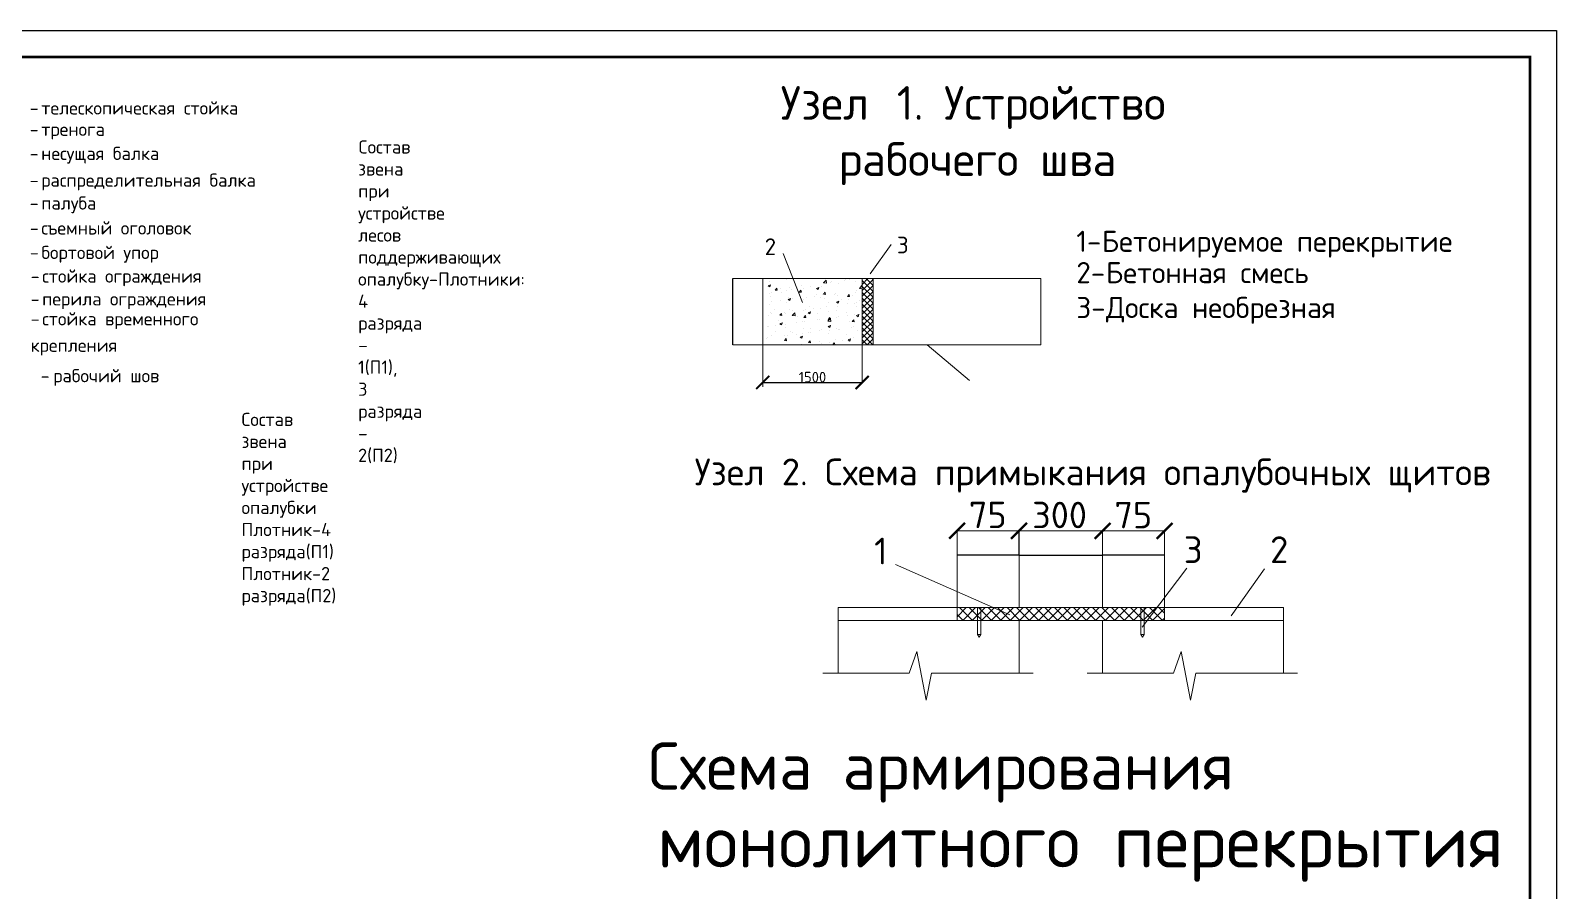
# Model space of a CAD drawing. Header units: millimetres. Extents: x 5763 to 12018931, y 39842 to 3600577.
# Drawn here: x 700281 to 758021, y 420457 to 453001 of the extents above; entities that cross this region are included whole.
import ezdxf

# ---------------------------------------------------------------- set-up
doc = ezdxf.new("R2010")
doc.units = ezdxf.units.MM
doc.layers.add('jiu', color=7, linetype='Continuous', lineweight=25)
doc.layers.add('тонкая', color=7, linetype='Continuous', lineweight=20)
doc.layers.add('Элем. пром.зд.', color=7, linetype='Continuous')
doc.styles.add('ISOCPEUR', font='isocpeur.ttf')

# ---------------------------------------------------------------- blocks, each defined once
blk = doc.blocks.new('_ArchTick')
at = {"color": 0, "linetype": 'ByBlock', "const_width": 0.15}
blk.add_lwpolyline([(-0.5, -0.5), (0.5, 0.5)], dxfattribs=at)

msp = doc.modelspace()

# ---------------------------------------------------------------- linework, layer by layer
at = {"lineweight": 15, "ltscale": 5000}
for p, q in [((732840.79895, 444904.35018), (732056.0448, 443788.05636)), ((729489.91401, 442704.66855), (728756.53108, 444558.91189)), ((727986.12818, 443611.14257), (726856.5138, 443611.14257)), ((727987.37818, 441111.14257), (727987.37818, 443611.14257)), ((727987.37818, 443611.14257), (738513.69755, 443611.14257)), ((728256.46556, 443486.09526), (728256.46556, 443486.09526)), ((728897.95085, 443567.39888), (728897.95085, 443567.39888)), ((730267.18282, 443453.5781), (730267.18282, 443453.5781)), ((730287.29768, 443453.51932), (730386.21607, 443556.61354)), ((730287.41194, 443453.31019), (730400.36155, 443435.79236)), ((730400.26833, 443435.85394), (730386.23714, 443556.46554)), ((730539.22953, 443457.7863), (730539.22953, 443457.7863)), ((730585.11441, 443495.43459), (730585.11441, 443495.43459)), ((731066.10397, 443558.75807), (731066.10397, 443558.75807)), ((731134.89328, 443611.14257), (731145.68234, 443603.86526)), ((731145.74497, 443603.87023), (731148.18512, 443611.14257)), ((731279.87544, 443584.91876), (731279.87544, 443584.91876)), ((731495.30045, 443505.78857), (731495.30045, 443505.78857)), ((731749.91599, 443611.14257), (731749.91599, 441111.14257)), ((731749.91599, 443391.99359), (731969.06498, 443611.14257)), ((731749.91599, 443167.48718), (732161.18734, 443578.75853)), ((732161.18734, 443128.94049), (731749.91599, 443540.21184)), ((732161.18734, 443353.44689), (731903.49167, 443611.14257)), ((732161.18734, 443577.95329), (732127.99807, 443611.14257)), ((732161.18734, 443611.14257), (732161.18734, 441111.14257)), ((738513.69755, 443611.14257), (738513.69755, 441111.14257)), ((728005.89885, 443111.70415), (728005.89885, 443111.70415)), ((728190.13522, 443338.73733), (728279.05875, 443372.87188)), ((728190.27352, 443338.57407), (728253.44619, 443295.96357)), ((728241.02255, 443063.32007), (728241.02255, 443063.32007)), ((728253.50863, 443295.96718), (728279.25955, 443372.71217)), ((728273.67564, 442941.11152), (728273.67564, 442941.11152)), ((728317.29181, 443076.38893), (728317.29181, 443076.38893)), ((728460.16813, 443179.63958), (728521.39365, 443252.60531)), ((728460.24273, 443179.57633), (728536.15277, 443172.93506)), ((728536.63555, 443172.75094), (728521.95166, 443252.35801)), ((728666.19271, 443242.80375), (728666.19271, 443242.80375)), ((728683.85183, 443083.06043), (728683.85183, 443083.06043)), ((728882.50783, 443144.62369), (728882.50783, 443144.62369)), ((728951.62861, 442912.4678), (728951.62861, 442912.4678)), ((728984.12429, 443284.66024), (728984.12429, 443284.66024)), ((729057.93772, 443203.52139), (729057.93772, 443203.52139)), ((729361.8048, 443054.41671), (729361.8048, 443054.41671)), ((729371.09148, 443099.94415), (729432.317, 443172.90988)), ((729371.16316, 443099.88111), (729447.0732, 443093.23985)), ((729447.55474, 443093.04952), (729432.87085, 443172.65659)), ((729465.11385, 443347.98372), (729465.11385, 443347.98372)), ((729542.12917, 443239.84359), (729542.12917, 443239.84359)), ((729629.58159, 442883.82408), (729629.58159, 442883.82408)), ((729798.58362, 443330.65384), (729798.58362, 443330.65384)), ((729933.08451, 442952.67523), (729933.08451, 442952.67523)), ((730015.29204, 443237.02431), (730104.21558, 443271.15885)), ((730015.42758, 443236.86192), (730078.60024, 443194.25142)), ((730039.75778, 443025.77299), (730039.75778, 443025.77299)), ((730078.66252, 443194.25594), (730104.41344, 443271.00093)), ((730178.7508, 442906.48985), (730178.7508, 442906.48985)), ((730194.19382, 443329.26504), (730194.19382, 443329.26504)), ((730251.01609, 442994.53171), (730251.01609, 442994.53171)), ((730282.01482, 443020.24872), (730343.24034, 443093.21445)), ((730282.08359, 443020.1859), (730357.99363, 443013.54464)), ((730358.47393, 443013.3481), (730343.79004, 443092.95517)), ((730717.71076, 442997.12927), (730717.71076, 442997.12927)), ((730732.00565, 443057.85519), (730732.00565, 443057.85519)), ((730820.23609, 442987.79347), (730820.23609, 442987.79347)), ((730835.6791, 443410.56866), (730835.6791, 443410.56866)), ((731192.93817, 442940.55329), (731254.16369, 443013.51903)), ((731193.00403, 442940.49069), (731268.91406, 442933.84942)), ((731269.39313, 442933.64667), (731254.70923, 443013.25375)), ((731395.66373, 442968.48555), (731395.66373, 442968.48555)), ((731479.85743, 443083.01337), (731479.85743, 443083.01337)), ((731534.07463, 443163.44958), (731534.07463, 443163.44958)), ((731642.69288, 443243.30768), (731741.61127, 443346.4019)), ((731642.80734, 443243.09631), (731749.91599, 443226.48438)), ((731749.91599, 443275.05002), (731741.63255, 443346.2542)), ((731749.91599, 442942.98078), (732161.18734, 443354.25213)), ((732161.18734, 442904.43409), (731749.91599, 443315.70543)), ((731749.91599, 442718.47438), (732161.18734, 443129.74573)), ((732161.18734, 442679.92768), (731749.91599, 443091.19903)), ((731749.91599, 442493.96797), (732161.18734, 442905.23932)), ((728225.57953, 442640.54487), (728225.57953, 442640.54487)), ((728264.85743, 442318.6268), (728264.85743, 442318.6268)), ((728332.09439, 442741.90088), (728332.09439, 442741.90088)), ((728431.18623, 442437.50625), (728431.18623, 442437.50625)), ((728636.38524, 442224.35535), (728697.61076, 442297.32108)), ((728650.02597, 442783.75737), (728650.02597, 442783.75737)), ((728712.84223, 442217.46608), (728698.15834, 442297.07315)), ((728796.91722, 442346.17797), (728796.91722, 442346.17797)), ((728851.6218, 442299.0733), (728851.6218, 442299.0733)), ((728867.06481, 442721.84849), (728867.06481, 442721.84849)), ((728948.20962, 442827.40974), (729037.13315, 442861.54429)), ((728948.34548, 442827.24808), (729011.51814, 442784.63758)), ((729005.50334, 442445.75926), (729005.50334, 442445.75926)), ((729011.58006, 442784.64166), (729037.33098, 442861.38664)), ((729100.27701, 442216.3887), (729199.1954, 442319.48292)), ((729109.1392, 442408.86253), (729109.1392, 442408.86253)), ((729131.01553, 442847.08084), (729131.01553, 442847.08084)), ((729213.24715, 442198.72616), (729199.21597, 442319.33776)), ((729511.24314, 442394.2932), (729511.24314, 442394.2932)), ((729526.68615, 442817.0684), (729526.68615, 442817.0684)), ((729598.9862, 442451.77235), (729598.9862, 442451.77235)), ((729706.28402, 442316.08215), (729795.20755, 442350.21669)), ((729706.41744, 442315.92209), (729769.5901, 442273.31159)), ((729746.14925, 442572.89171), (729746.14925, 442572.89171)), ((729769.65149, 442273.31613), (729795.40241, 442350.06111)), ((729787.09218, 442380.21881), (729787.09218, 442380.21881)), ((729916.91778, 442493.62884), (729916.91778, 442493.62884)), ((730050.46047, 442294.04185), (730050.46047, 442294.04185)), ((730163.30779, 442483.71466), (730163.30779, 442483.71466)), ((730307.53456, 442855.18036), (730307.53456, 442855.18036)), ((730397.90734, 442556.95232), (730397.90734, 442556.95232)), ((730465.04515, 442351.57509), (730465.04515, 442351.57509)), ((730486.79515, 442700.02417), (730486.79515, 442700.02417)), ((730773.36644, 442725.69671), (730862.28998, 442759.83126)), ((730773.49953, 442725.53593), (730836.6722, 442682.92543)), ((730791.10637, 442421.17431), (730791.10637, 442421.17431)), ((730804.79307, 442565.01827), (730804.79307, 442565.01827)), ((730836.73395, 442682.93042), (730862.48487, 442759.6754)), ((730985.48754, 442826.53664), (730985.48754, 442826.53664)), ((731142.99813, 442322.93137), (731142.99813, 442322.93137)), ((731199.97632, 442662.5467), (731199.97632, 442662.5467)), ((731227.44106, 442827.15662), (731227.44106, 442827.15662)), ((731464.41441, 442660.23818), (731464.41441, 442660.23818)), ((731517.9079, 442704.40319), (731517.9079, 442704.40319)), ((731531.75228, 442548.30676), (731531.75228, 442548.30676)), ((731663.44052, 442797.89292), (731663.44052, 442797.89292)), ((732161.18734, 442455.42128), (731749.91599, 442866.69263)), ((731749.91599, 442269.46157), (732161.18734, 442680.73292)), ((732161.18734, 442230.91488), (731749.91599, 442642.18623)), ((731749.91599, 442044.95517), (732161.18734, 442456.22652)), ((732161.18734, 442006.40847), (731749.91599, 442417.67982)), ((727997.99608, 442240.99801), (727997.99608, 442240.99801)), ((728183.87616, 441788.54022), (728183.87616, 441788.54022)), ((728194.6935, 441794.99448), (728194.6935, 441794.99448)), ((728210.13651, 442217.76968), (728210.13651, 442217.76968)), ((728315.92766, 442282.85449), (728315.92766, 442282.85449)), ((728462.81891, 441845.2751), (728462.81891, 441845.2751)), ((728569.16865, 442039.77694), (728569.16865, 442039.77694)), ((728636.45686, 442224.29311), (728712.3669, 442217.65184)), ((728639.20159, 441906.46758), (728728.12512, 441940.60213)), ((728639.33534, 441906.30825), (728702.508, 441863.69775)), ((728702.56904, 441863.70184), (728728.31996, 441940.44682)), ((728836.17878, 441876.2981), (728836.17878, 441876.2981)), ((728861.82914, 441759.8965), (728861.82914, 441759.8965)), ((729100.38891, 442216.1846), (729213.33852, 442198.66678)), ((729264.88789, 441950.86948), (729264.88789, 441950.86948)), ((729309.81456, 442166.9094), (729309.81456, 442166.9094)), ((729495.80012, 441971.51801), (729495.80012, 441971.51801)), ((729539.78211, 441731.25278), (729539.78211, 441731.25278)), ((729547.30858, 442144.65992), (729608.5341, 442217.62565)), ((729547.37729, 442144.5979), (729623.28733, 442137.95663)), ((729582.81947, 441992.72597), (729582.81947, 441992.72597)), ((729623.76142, 442137.76466), (729609.07753, 442217.37173)), ((729794.83983, 441722.46562), (729794.83983, 441722.46562)), ((730063.80903, 442056.04944), (730063.80903, 442056.04944)), ((730147.86477, 442060.93946), (730147.86477, 442060.93946)), ((730455.67221, 442006.17706), (730554.5906, 442109.27128)), ((730455.78431, 442005.97072), (730568.73392, 441988.4529)), ((730458.23193, 442064.96449), (730519.45745, 442137.93023)), ((730458.29772, 442064.90269), (730534.20776, 442058.26142)), ((730464.35842, 441804.75455), (730553.28195, 441838.8891)), ((730464.48939, 441804.5961), (730527.66206, 441761.9856)), ((730534.68062, 442058.06324), (730519.99673, 442137.67031)), ((730527.72293, 441761.9906), (730553.47384, 441838.73558)), ((730535.48574, 441849.59808), (730535.48574, 441849.59808)), ((730568.64257, 441988.51483), (730554.61138, 442109.12642)), ((730773.90704, 441719.46789), (730773.90704, 441719.46789)), ((730789.35006, 442142.24308), (730789.35006, 442142.24308)), ((730865.87801, 442161.64383), (730865.87801, 442161.64383)), ((731183.80959, 442203.50031), (731183.80959, 442203.50031)), ((731276.13164, 441976.73053), (731276.13164, 441976.73053)), ((731330.70083, 441765.92092), (731330.70083, 441765.92092)), ((731369.15527, 441985.26907), (731430.38079, 442058.2348)), ((731369.21816, 441985.20748), (731445.12819, 441978.56621)), ((731445.59981, 441978.36181), (731430.91592, 442057.96889)), ((731433.52838, 441814.68779), (731433.52838, 441814.68779)), ((731448.9714, 442237.46299), (731448.9714, 442237.46299)), ((731531.44084, 442214.36912), (731620.36438, 442248.50367)), ((731531.57149, 442214.20994), (731594.74415, 442171.59944)), ((731594.80538, 442171.60489), (731620.5563, 442248.34987)), ((731664.79915, 442266.82379), (731664.79915, 442266.82379)), ((731749.91599, 441820.44877), (732161.18734, 442231.72012)), ((732161.18734, 441781.90207), (731749.91599, 442193.17342)), ((731749.91599, 441595.94236), (732161.18734, 442007.21371)), ((732161.18734, 441557.39567), (731749.91599, 441968.66702)), ((731749.91599, 441371.43596), (732161.18734, 441782.70731)), ((732161.18734, 441332.88926), (731749.91599, 441744.16061)), ((728128.7206, 441344.37222), (728128.7206, 441344.37222)), ((728179.25048, 441372.21929), (728179.25048, 441372.21929)), ((728313.54801, 441468.20071), (728313.54801, 441468.20071)), ((728451.65294, 441617.9476), (728451.65294, 441617.9476)), ((728812.60235, 441269.07112), (728873.82787, 441342.03686)), ((728812.67099, 441269.0099), (728888.58103, 441262.36863)), ((728820.73576, 441453.52291), (728820.73576, 441453.52291)), ((728889.04892, 441262.18122), (728874.36503, 441341.78829)), ((728930.78957, 441449.96661), (728930.78957, 441449.96661)), ((729054.19392, 441595.33317), (729054.19392, 441595.33317)), ((729129.60592, 441589.30388), (729129.60592, 441589.30388)), ((729248.72116, 441491.82309), (729248.72116, 441491.82309)), ((729397.27599, 441395.13999), (729486.19952, 441429.27453)), ((729397.40729, 441394.98226), (729460.57996, 441352.37176)), ((729460.64047, 441352.37631), (729486.39139, 441429.12129)), ((729480.35711, 441548.74281), (729480.35711, 441548.74281)), ((729723.52569, 441189.37569), (729784.75121, 441262.34143)), ((729723.59142, 441189.31469), (729799.50146, 441182.67342)), ((729729.71072, 441555.14657), (729729.71072, 441555.14657)), ((729799.96811, 441182.4798), (729785.28422, 441262.08687)), ((729807.5589, 441560.66016), (729807.5589, 441560.66016)), ((730116.97874, 441215.38907), (730116.97874, 441215.38907)), ((730132.42176, 441638.16427), (730132.42176, 441638.16427)), ((730197.68138, 441159.83808), (730197.68138, 441159.83808)), ((730217.73509, 441702.60906), (730217.73509, 441702.60906)), ((730485.51187, 441532.01644), (730485.51187, 441532.01644)), ((730515.61296, 441201.69457), (730515.61296, 441201.69457)), ((730531.77969, 441660.74095), (730531.77969, 441660.74095)), ((730635.67605, 441111.14257), (730695.67456, 441182.646)), ((730709.34449, 441111.14257), (730696.20341, 441182.38545)), ((730758.46402, 441296.69269), (730758.46402, 441296.69269)), ((730849.71127, 441702.59744), (730849.71127, 441702.59744)), ((730895.68806, 441673.96534), (730895.68806, 441673.96534)), ((730996.60252, 441265.01804), (730996.60252, 441265.01804)), ((731163.46485, 441503.37272), (731163.46485, 441503.37272)), ((731222.43281, 441293.42696), (731311.35635, 441327.56151)), ((731222.56135, 441293.2701), (731285.73401, 441250.65961)), ((731223.69727, 441218.9684), (731223.69727, 441218.9684)), ((731285.79436, 441250.66507), (731311.54527, 441327.41005)), ((731418.08536, 441391.9126), (731418.08536, 441391.9126)), ((731573.64104, 441645.32162), (731573.64104, 441645.32162)), ((731749.91599, 441146.92956), (732161.18734, 441558.20091)), ((732158.42764, 441111.14257), (731749.91599, 441519.65421)), ((731933.92123, 441111.14257), (731749.91599, 441295.14781)), ((731938.63541, 441111.14257), (732161.18734, 441333.6945)), ((727986.12818, 441111.14257), (726856.5138, 441111.14257)), ((738513.69755, 441111.14257), (727987.37818, 441111.14257)), ((727987.37818, 441111.14257), (727987.37818, 439517.96979)), ((728609.16354, 441114.34232), (728609.16354, 441114.34232)), ((729464.91409, 441125.96762), (729464.91409, 441125.96762)), ((731749.91599, 441109.89257), (731749.91599, 439681.20909)), ((734213.7628, 441111.14257), (735809.94897, 439750.81589)), ((727987.37818, 440313.30618), (727987.37818, 439681.20909)), ((735338.64839, 431163.87164), (735338.64839, 433143.96453)), ((737683.96332, 431164.37164), (737683.96332, 433144.96453)), ((737683.96332, 431163.87164), (737683.96332, 433143.96453)), ((740847.07282, 431163.87164), (740847.07282, 433144.96453)), ((740847.07282, 431163.87164), (740847.07282, 433143.96453)), ((743192.38774, 431163.87164), (743192.38774, 433143.96453)), ((733009.93339, 432793.54942), (737340.42663, 430888.49846)), ((742341.61783, 430424.86427), (744029.99733, 432660.06181)), ((746967.93727, 432630.49442), (745712.33064, 430844.4243)), ((730844.46257, 431162.62164), (747686.57357, 431162.62164)), ((730844.46257, 431162.62164), (730844.46257, 428681.58862)), ((735338.64839, 431162.62164), (735338.64839, 430671.21413)), ((735338.64839, 430816.90054), (735684.3695, 431162.62164)), ((735565.98699, 430671.21413), (735338.64839, 430898.55272)), ((735925.19723, 430671.21413), (735433.78972, 431162.62164)), ((735552.17223, 430671.21413), (736043.57974, 431162.62164)), ((736284.40748, 430671.21413), (735792.99996, 431162.62164)), ((735911.38247, 430671.21413), (736402.78999, 431162.62164)), ((736115.92997, 431162.62164), (736115.92997, 430144.3176)), ((736643.61772, 430671.21413), (736152.21021, 431162.62164)), ((736241.40078, 431162.62164), (736241.40078, 430144.3176)), ((736270.59272, 430671.21413), (736762.00023, 431162.62164)), ((737002.82797, 430671.21413), (736511.42045, 431162.62164)), ((736629.80296, 430671.21413), (737121.21048, 431162.62164)), ((737362.03821, 430671.21413), (736870.63069, 431162.62164)), ((736989.01321, 430671.21413), (737480.42072, 431162.62164)), ((737721.24846, 430671.21413), (737229.84094, 431162.62164)), ((737348.22345, 430671.21413), (737839.63097, 431162.62164)), ((738080.4587, 430671.21413), (737589.05118, 431162.62164)), ((737707.4337, 430671.21413), (738198.84121, 431162.62164)), ((738439.66895, 430671.21413), (737948.26143, 431162.62164)), ((738066.64394, 430671.21413), (738558.05146, 431162.62164)), ((738798.87919, 430671.21413), (738307.47167, 431162.62164)), ((738425.85418, 430671.21413), (738917.2617, 431162.62164)), ((739158.08944, 430671.21413), (738666.68192, 431162.62164)), ((738785.06443, 430671.21413), (739276.47195, 431162.62164)), ((739517.29968, 430671.21413), (739025.89216, 431162.62164)), ((739144.27467, 430671.21413), (739635.68219, 431162.62164)), ((739876.50993, 430671.21413), (739385.10241, 431162.62164)), ((739503.48492, 430671.21413), (739994.89244, 431162.62164)), ((740235.72017, 430671.21413), (739744.31265, 431162.62164)), ((739862.69516, 430671.21413), (740354.10268, 431162.62164)), ((740594.93042, 430671.21413), (740103.5229, 431162.62164)), ((740221.90541, 430671.21413), (740713.31293, 431162.62164)), ((740954.14066, 430671.21413), (740462.73314, 431162.62164)), ((740581.11565, 430671.21413), (741072.52317, 431162.62164)), ((741313.35091, 430671.21413), (740821.94339, 431162.62164)), ((740940.3259, 430671.21413), (741431.73342, 431162.62164)), ((741672.56115, 430671.21413), (741181.15363, 431162.62164)), ((741299.53614, 430671.21413), (741790.94366, 431162.62164)), ((742031.7714, 430671.21413), (741540.36388, 431162.62164)), ((741658.74639, 430671.21413), (742150.15391, 431162.62164)), ((742390.98164, 430671.21413), (741899.57412, 431162.62164)), ((742017.95663, 430671.21413), (742509.36415, 431162.62164)), ((742750.19189, 430671.21413), (742258.78437, 431162.62164)), ((742289.63536, 431162.62164), (742289.63536, 430144.3176)), ((742377.16688, 430671.21413), (742868.5744, 431162.62164)), ((742415.10617, 431162.62164), (742415.10617, 430144.3176)), ((743109.40213, 430671.21413), (742617.99461, 431162.62164)), ((742736.37712, 430671.21413), (743192.38774, 431127.22475)), ((743192.38774, 430947.43876), (742977.20486, 431162.62164)), ((743095.58737, 430671.21413), (743192.38774, 430768.0145)), ((743192.38774, 431162.62164), (743192.38774, 430671.21413)), ((747686.57357, 431162.62164), (747686.57357, 428681.58862)), ((730844.46257, 430671.21413), (747686.57357, 430671.21413)), ((737683.96332, 428681.58862), (737683.96332, 430671.21413)), ((740847.07282, 428681.58862), (740847.07282, 430671.21413)), ((736115.92997, 430144.3176), (736241.40078, 430144.3176)), ((736115.92997, 430144.3176), (736178.66538, 430038.89317)), ((736178.66538, 430038.89317), (736241.40078, 430144.3176)), ((742415.10617, 430144.3176), (742289.63536, 430144.3176)), ((742352.37076, 430038.89317), (742289.63536, 430144.3176)), ((742415.10617, 430144.3176), (742352.37076, 430038.89317)), ((733521.61843, 428681.58862), (733815.97389, 429501.34767)), ((733815.97389, 429501.34767), (734166.12734, 427662.0701)), ((743524.22868, 428681.58862), (743818.58414, 429501.34767)), ((743818.58414, 429501.34767), (744168.73759, 427662.0701)), ((730260.29809, 428681.58862), (733521.61843, 428681.58862)), ((734166.12734, 427662.0701), (734371.7387, 428681.58862)), ((734371.7387, 428681.58862), (738218.1467, 428681.58862)), ((740262.90834, 428681.58862), (743524.22868, 428681.58862)), ((744168.73759, 427662.0701), (744374.34895, 428681.58862)), ((744374.34895, 428681.58862), (748220.75695, 428681.58862))]:
    msp.add_line(p, q, dxfattribs=at)
at = {"ltscale": 5000}
for p, q in [((726859.0138, 441111.14257), (726859.0138, 443611.14257)), ((727987.37818, 439683.70909), (731749.91599, 439683.70909)), ((737683.96332, 433141.46453), (735338.64839, 433141.46453)), ((737683.96332, 433142.46453), (740847.07282, 433142.46453)), ((743192.38774, 433141.46453), (740847.07282, 433141.46453))]:
    msp.add_line(p, q, dxfattribs=at)
at = {"color": 0}
msp.add_lwpolyline([(589821.09845, 334201.2019), (589821.09845, 453001.2019), (758021.09845, 453001.2019), (758021.09845, 334201.2019)], close=True, dxfattribs=at)
at = {"color": 0, "lineweight": 40, "const_width": 100}
msp.add_lwpolyline([(593821.09845, 335201.2019), (593821.09845, 452001.2019), (757021.09845, 452001.2019), (757021.09845, 335201.2019)], close=True, dxfattribs=at)
at = {"layer": 'тонкая', "ltscale": 10}
for p, q in [((737689.96332, 434071.02108), (735334.64839, 434071.02108)), ((735338.64839, 433147.46453), (735338.64839, 434073.42108)), ((737677.96332, 434066.85225), (740849.07282, 434066.85225)), ((737681.96332, 433143.46453), (737681.96332, 434069.25225)), ((737685.96332, 433147.46453), (737685.96332, 434073.42108)), ((743196.38774, 434063.02108), (740841.07282, 434063.02108)), ((740845.07282, 433142.46453), (740845.07282, 434069.25225)), ((740845.07282, 433139.46453), (740845.07282, 434065.42108)), ((743192.38774, 433139.46453), (743192.38774, 434065.42108))]:
    msp.add_line(p, q, dxfattribs=at)

# ---------------------------------------------------------------- block references
at = {"ltscale": 5000}
for p, xscale, yscale, zscale, rotation in [((726859.0138, 443611.14257), 4.000000000000001, 4.000000000000001, 4.000000000000001, 90), ((726859.0138, 441111.14257), 4.000000000000001, 4.000000000000001, 4.000000000000001, 270), ((727987.37818, 439683.70909), 500, 500, 500, 180), ((735338.64839, 433141.46453), 4.000000000000001, 4.000000000000001, 4.000000000000001, 180), ((737683.96332, 433142.46453), 4.000000000000001, 4.000000000000001, 4.000000000000001, 180), ((740847.07282, 433141.46453), 4.000000000000001, 4.000000000000001, 4.000000000000001, 180)]:
    msp.add_blockref('_ArchTick', p, dxfattribs=dict(at, xscale=xscale, yscale=yscale, zscale=zscale, rotation=rotation))
for p, xscale, yscale, zscale in [((731749.91599, 439683.70909), 500, 500, 500), ((737683.96332, 433141.46453), 4.000000000000001, 4.000000000000001, 4.000000000000001), ((740847.07282, 433142.46453), 4.000000000000001, 4.000000000000001, 4.000000000000001), ((743192.38774, 433141.46453), 4.000000000000001, 4.000000000000001, 4.000000000000001)]:
    msp.add_blockref('_ArchTick', p, dxfattribs=dict(at, xscale=xscale, yscale=yscale, zscale=zscale))
at = {"layer": 'тонкая', "ltscale": 10, "xscale": 600, "yscale": 600, "zscale": 600, "rotation": 180}
for p in [(735338.64839, 434071.02108), (737681.96332, 434066.85225), (740845.07282, 434063.02108)]:
    msp.add_blockref('_ArchTick', p, dxfattribs=at)
at = {"layer": 'тонкая', "ltscale": 10, "xscale": 600, "yscale": 600, "zscale": 600}
for p in [(737685.96332, 434071.02108), (740845.07282, 434066.85225), (743192.38774, 434063.02108)]:
    msp.add_blockref('_ArchTick', p, dxfattribs=at)

# ---------------------------------------------------------------- texts
at = {"lineweight": 20, "char_height": 500, "attachment_point": 1, "style": 'ISOCPEUR'}
for s, width, insert in [('Cостав звена при устройстве лесов поддерживающих опалубку-Плотники: \\P4 разряда – 1(П1), \\P3 разряда – 2(П2)', 37.0785991, (712677.05934, 448845.17317)), ('Состав звена при устройстве опалубки\\PПлотник-4 разряда(П1)^JПлотник-2 разряда(П2)', 36.1736989, (708264.09609, 438533.71755))]:
    msp.add_mtext_dynamic_manual_height_columns(s, width=width, gutter_width=12.5, heights=[0], dxfattribs=dict(at, insert=insert))
at = {"lineweight": 15, "ltscale": 5000, "insert": (726855.0138, 442361.14257), "char_height": 6, "attachment_point": 5, "rotation": 90, "style": 'ISOCPEUR'}
msp.add_mtext('200', dxfattribs=at)
at = {"lineweight": 15, "ltscale": 5000, "attachment_point": 5, "style": 'ISOCPEUR'}
for s, insert, char_height in [('1500', (729868.64709, 439884.70909), 400), ('75', (736511.30586, 433145.46453), 6), ('75', (742019.73028, 433145.46453), 6)]:
    msp.add_mtext(s, dxfattribs=dict(at, insert=insert, char_height=char_height))
at = {"lineweight": 13, "insert": (723998.18462, 423326.77866), "char_height": 2000, "attachment_point": 1, "style": 'ISOCPEUR'}
msp.add_mtext_dynamic_manual_height_columns('монолитного перекрытия', width=46045.8883464, gutter_width=17.5, heights=[0], dxfattribs=at)
at = {"layer": 'jiu', "color": 7, "style": 'ISOCPEUR'}
for s, p in [('-', (700249.12262, 449821.3766)), ('телескопическая стойка', (700685.19957, 449821.3766)), ('-', (700249.12262, 449012.7587)), ('тренога', (700685.19957, 449012.7587)), ('-', (700249.12262, 448100.83433)), ('несущая балка', (700685.19957, 448100.83433)), ('распределительная балка', (700685.19957, 447088.18855)), ('-', (700249.12262, 447088.18855)), ('-', (700249.12262, 446223.5683)), ('палуба', (700685.19957, 446223.5683)), ('съемный оголовок', (700690.46035, 445279.46275)), ('-', (700254.3834, 445279.46275)), ('бортовой упор', (700690.46035, 444351.81237)), ('-', (700254.3834, 444351.81237)), ('-', (700284.06832, 443458.37963)), ('стойка ограждения', (700720.14527, 443458.37963)), ('перила ограждения', (700720.14527, 442595.0309)), ('-', (700284.06832, 442595.0309)), ('стойка временного', (700720.14527, 441840.11969)), ('-', (700284.06832, 441840.11969)), ('крепления', (700284.06832, 440840.11969)), ('рабочий шов', (701140.14527, 439687.62717)), (' -', (700344.06832, 439687.62717))]:
    msp.add_text(s, height=500, dxfattribs=at).set_placement(p)
at = {"layer": 'тонкая', "style": 'ISOCPEUR'}
msp.add_text('Схема армирования ', height=1792.96875, dxfattribs=at).set_placement((723647.15957, 424269.35034))
at = {"layer": 'тонкая', "ltscale": 10, "char_height": 1000, "attachment_point": 5, "style": 'ISOCPEUR'}
for s, insert in [('\\A1;75', (736501.28646, 434671.02108)), ('\\A1;300', (739218.0873, 434666.85225)), ('\\A1;75', (742007.71089, 434663.02108))]:
    msp.add_mtext(s, dxfattribs=dict(at, insert=insert))
at = {"layer": 'Элем. пром.зд.', "color": 7, "style": 'ISOCPEUR'}
for s, height, p in [('Узел ', 1275, (728660.14289, 449622.21683)), ('1. ', 1275, (733058.89289, 449622.21683)), ('Устройство', 1275, (734843.89289, 449622.21683)), ('рабочего шва', 1275, (730859.51789, 447497.21683)), ('3', 632.8125, (733064.4894, 444568.38647)), ('1-', 800, (739853.89358, 444624.4229)), ('Бетонируемое перекрытие', 800, (740813.89358, 444624.4229)), ('2', 632.8125, (728060.22955, 444503.70357)), ('2-', 800, (739853.89358, 443439.54974)), ('Бетонная смесь', 800, (740973.89358, 443439.54974)), ('3-', 800, (739853.89358, 442118.46815)), ('Доска необрезная', 800, (740973.89358, 442118.46815)), ('Узел 2. Схема примыкания опалубочных щитов', 1012.5, (725405.97452, 435790.13055)), ('1', 1012.5, (732203.05703, 432796.15178)), ('3', 1012.5, (743920.04315, 432847.82926)), ('2', 1012.5, (747183.67772, 432847.82926))]:
    msp.add_text(s, height=height, dxfattribs=at).set_placement(p)

doc.saveas('drawing.dxf')
